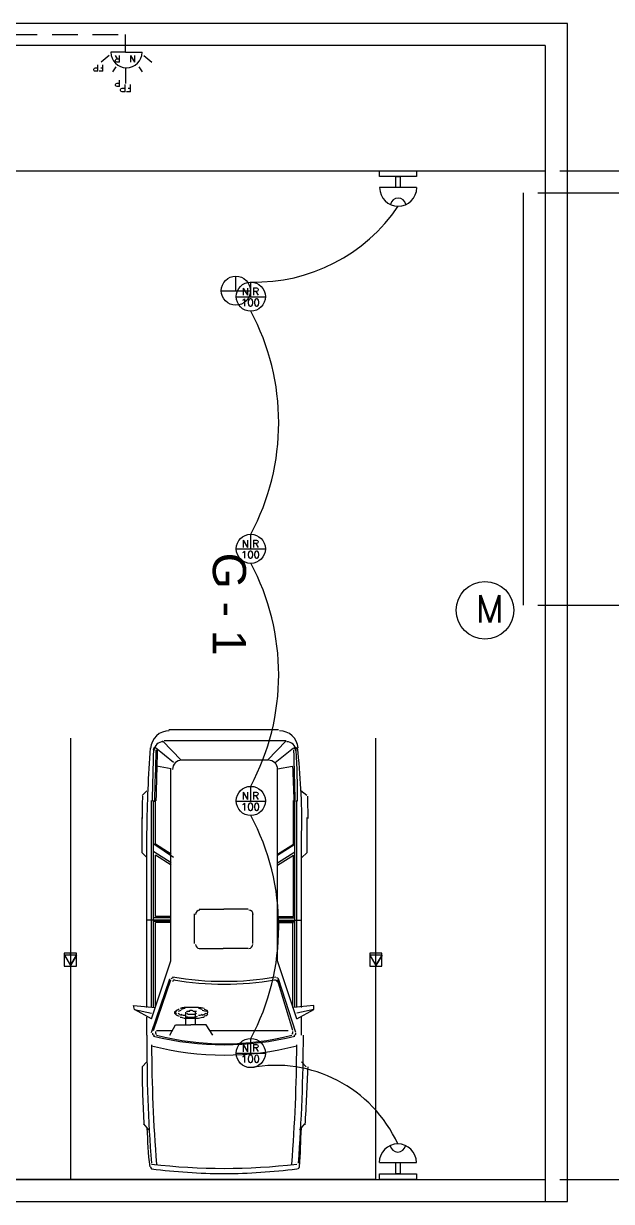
# Model space of a CAD drawing. Header units: millimetres. Extents: x -5 to 184, y -24 to 24.
# Drawn here: x 23.31 to 27.3, y -11 to -3 of the extents above; entities that cross this region are included whole.
import ezdxf

# ---------------------------------------------------------------- set-up
doc = ezdxf.new("R2010")
doc.units = ezdxf.units.MM
doc.linetypes.add('HIDDEN', pattern=[0.375, 0.25, -0.125])
for name, color, linetype, lineweight in [('Cotas', 3, 'Continuous', 9), ('Edificação', 251, 'Continuous', 20), ('Legenda', 231, 'Continuous', 25)]:
    doc.layers.add(name, color=color, linetype=linetype, lineweight=lineweight)
for name, color, linetype in [('Eletroduto', 160, 'Continuous'), ('Estacionamento', 30, 'Continuous'), ('Pontos de iluminação', 50, 'Continuous')]:
    doc.layers.add(name, color=color, linetype=linetype)
doc.styles.add('Arial0', font='arial.ttf', dxfattribs={"height": 3.14658})
doc.styles.add('ROMANS', font='ROMANS.SHX')
doc.styles.get("Standard").update_dxf_attribs({"font": 'arial.ttf'})
doc.dimstyles.new('ISO-25', dxfattribs={"dimtxt": 0.1, "dimasz": 0.1, "dimexe": 0.1, "dimexo": 0.1, "dimgap": 0.1, "dimtad": 0, "dimzin": 1, "dimtxsty": 'Standard', "dimcen": 0.1, "dimadec": 0, "dimazin": 0, "dimtfac": 1, "dimtmove": 0, "dimatfit": 3, "dimfxl": 1, "dimarcsym": 0})

# ---------------------------------------------------------------- blocks, each defined once
blk = doc.blocks.new('*D170')
at = {"layer": 'Cotas', "color": 0, "lineweight": -2, "transparency": 16777216}
for p, q in [((26.95, -4), (27.9163, -4)), ((27.8163, -4.1), (27.8163, -7.1945)), ((27.8163, -10.75), (27.8163, -7.6555)), ((26.95, -10.85), (27.9163, -10.85))]:
    blk.add_line(p, q, dxfattribs=at)
at = {"layer": 'Cotas', "color": 0, "transparency": 16777216}
for points in [[(27.7996, -4.1), (27.833, -4.1), (27.8163, -4)], [(27.7996, -10.75), (27.833, -10.75), (27.8163, -10.85)]]:
    blk.add_solid(points, dxfattribs=at)
at = {"layer": 'Defpoints', "color": 0, "transparency": 16777216}
for p in [(26.85, -4), (26.85, -10.85), (27.8163, -10.85)]:
    blk.add_point(p, dxfattribs=at)
at = {"layer": 'Cotas', "color": 0, "transparency": 16777216, "insert": (27.8163, -7.425), "char_height": 0.1, "attachment_point": 5, "rotation": 90}
blk.add_mtext('6,85', dxfattribs=at)
blk = doc.blocks.new('*D171')
at = {"layer": 'Cotas', "color": 0, "lineweight": -2, "transparency": 16777216}
for p, q in [((26.8, -4.15), (28.2161, -4.15)), ((28.1161, -4.25), (28.1161, -5.3194)), ((28.1161, -6.85), (28.1161, -5.7806)), ((26.8, -6.95), (28.2161, -6.95))]:
    blk.add_line(p, q, dxfattribs=at)
at = {"layer": 'Cotas', "color": 0, "transparency": 16777216}
for points in [[(28.0994, -4.25), (28.1327, -4.25), (28.1161, -4.15)], [(28.0994, -6.85), (28.1327, -6.85), (28.1161, -6.95)]]:
    blk.add_solid(points, dxfattribs=at)
at = {"layer": 'Defpoints', "color": 0, "transparency": 16777216}
for p in [(26.7, -4.15), (26.7, -6.95), (28.1161, -6.95)]:
    blk.add_point(p, dxfattribs=at)
at = {"layer": 'Cotas', "color": 0, "transparency": 16777216, "insert": (28.1161, -5.55), "char_height": 0.1, "attachment_point": 5, "rotation": 90}
blk.add_mtext('2,80', dxfattribs=at)
blk = doc.blocks.new('*D172')
at = {"layer": 'Cotas', "color": 0, "lineweight": -2, "transparency": 16777216}
for p, q in [((26.95, -6.95), (28.2161, -6.95)), ((28.1161, -7.05), (28.1161, -8.6703)), ((28.1161, -10.75), (28.1161, -9.1297)), ((26.95, -10.85), (28.2161, -10.85))]:
    blk.add_line(p, q, dxfattribs=at)
at = {"layer": 'Cotas', "color": 0, "transparency": 16777216}
for points in [[(28.0994, -7.05), (28.1327, -7.05), (28.1161, -6.95)], [(28.0994, -10.75), (28.1327, -10.75), (28.1161, -10.85)]]:
    blk.add_solid(points, dxfattribs=at)
at = {"layer": 'Defpoints', "color": 0, "transparency": 16777216}
for p in [(26.85, -6.95), (28.1161, -6.95), (26.85, -10.85)]:
    blk.add_point(p, dxfattribs=at)
at = {"layer": 'Cotas', "color": 0, "transparency": 16777216, "insert": (28.1161, -8.9), "char_height": 0.1, "attachment_point": 5, "rotation": 90}
blk.add_mtext('3,90', dxfattribs=at)
blk = doc.blocks.new('*D199')
at = {"layer": 'Cotas', "color": 0, "lineweight": -2, "transparency": 16777216}
for p, q in [((26.95, -4), (28.8864, -4)), ((28.7864, -4.1), (28.7864, -7.1945)), ((28.7864, -10.75), (28.7864, -7.6555)), ((26.95, -10.85), (28.8864, -10.85))]:
    blk.add_line(p, q, dxfattribs=at)
at = {"layer": 'Cotas', "color": 0, "transparency": 16777216}
for points in [[(28.7697, -4.1), (28.8031, -4.1), (28.7864, -4)], [(28.7697, -10.75), (28.8031, -10.75), (28.7864, -10.85)]]:
    blk.add_solid(points, dxfattribs=at)
at = {"layer": 'Defpoints', "color": 0, "transparency": 16777216}
for p in [(26.85, -4), (26.85, -10.85), (28.7864, -10.85)]:
    blk.add_point(p, dxfattribs=at)
at = {"layer": 'Cotas', "color": 0, "transparency": 16777216, "insert": (28.7864, -7.425), "char_height": 0.1, "attachment_point": 5, "rotation": 90}
blk.add_mtext('6,85', dxfattribs=at)
blk = doc.blocks.new('A$C35d672bf')
at = {"layer": 'Pontos de iluminação'}
for p, q in [((0.0992, 0.0975), (0.0992, 0.1986)), ((0, 0.0975), (0.1985, 0.0975))]:
    blk.add_line(p, q, dxfattribs=at)
blk.add_circle((0.0993, 0.099), 0.099, dxfattribs=at)
at = {"layer": 'Pontos de iluminação', "style": 'ROMANS'}
for tag, p, flags in [('100', (0.0335, 0.0344), 13), ('N', (0.0399, 0.1082), 4)]:
    blk.add_attdef(tag, p, '', height=0.0495, dxfattribs=dict(at, flags=flags))
blk.add_attdef('R', (0.1102, 0.1087), '', height=0.0495, dxfattribs=at)

msp = doc.modelspace()

# ---------------------------------------------------------------- linework, layer by layer
at = {"layer": 'Edificação', "color": 252}
for q in [(6.9, -3.15), (26.85, -4)]:
    msp.add_line((26.85, -3.15), q, dxfattribs=at)
at = {"layer": 'Edificação'}
for p, q in [((6.9, -4), (26.85, -4)), ((26.85, -4), (26.85, -10.85)), ((26.7, -4.15), (26.7, -6.95)), ((1.45, -10.85), (26.85, -10.85)), ((26.85, -10.85), (26.85, -11)), ((2.1, -11), (26.85, -11))]:
    msp.add_line(p, q, dxfattribs=at)
at = {"layer": 'Edificação', "color": 252}
msp.add_lwpolyline([(0, -11), (27, -11), (27, -3), (0, -3)], close=True, dxfattribs=at)
at = {"layer": 'Eletroduto', "linetype": 'HIDDEN', "ltscale": 0.7}
for p in [(9.75, -3.075), (24, -3.15)]:
    msp.add_line(p, (24, -3.075), dxfattribs=at)
at = {"layer": 'Eletroduto'}
for centre, radius, start, end in [((24.8789, -3.5816), 1.1745, 268.59387, 325.87265), ((23.4347, -5.7106), 1.6051, 331.85817, 28.13421), ((23.4346, -7.4225), 1.6051, 331.85817, 28.13421), ((23.4347, -9.1356), 1.6051, 331.85817, 28.13421), ((25.0183, -10.9886), 0.913, 24.53953, 100.61698)]:
    msp.add_arc(centre, radius, start, end, dxfattribs=at)
at = {"layer": 'Estacionamento', "linetype": 'Continuous', "lineweight": 20}
for points in [[(25.0387, -7.7962), (24.2931, -7.7962), (24.2931, -7.7962)], [(24.3255, -8.0199), (24.2023, -7.9194), (24.2023, -7.9194)], [(24.3773, -8.0037), (24.2509, -7.8708), (24.2509, -7.8708)], [(25.0905, -7.8708), (24.2606, -7.8708), (24.2606, -7.8708)], [(24.9641, -8.0037), (25.0905, -7.8708), (25.0905, -7.8708)], [(25.016, -8.0199), (25.1392, -7.9194), (25.1392, -7.9194)], [(24.3093, -8.062), (24.2088, -8.0426), (24.2088, -8.0426)], [(24.9641, -8.0037), (24.3773, -8.0037), (24.3773, -8.0037)], [(25.0322, -8.062), (25.1327, -8.0426), (25.1327, -8.0426)], [(24.1439, -8.2112), (24.1115, -8.2436), (24.1115, -8.2436)], [(25.2299, -8.2436), (25.191, -8.2112), (25.191, -8.2112)], [(24.2023, -8.5742), (24.2023, -8.276), (24.2023, -8.276)], [(25.1392, -8.5742), (25.1392, -8.276), (25.1392, -8.276)], [(24.1439, -8.665), (24.1115, -8.6326), (24.1115, -8.3927)], [(25.2299, -8.3927), (25.2299, -8.6326), (25.1975, -8.665)], [(24.3255, -8.665), (24.1926, -8.5742), (24.1926, -8.5742)], [(24.3093, -8.7007), (24.1926, -8.6261), (24.1926, -8.6261)], [(24.3093, -8.6423), (24.2023, -8.5742), (24.2023, -8.5742)], [(25.0322, -8.6423), (25.1392, -8.5742), (25.1392, -8.5742)], [(25.0322, -8.6488), (25.1489, -8.5742), (25.1489, -8.5742)], [(25.0322, -8.7007), (25.1489, -8.6261), (25.1489, -8.6261)], [(24.3093, -8.7169), (24.2023, -8.6488), (24.2023, -8.6488)], [(24.2023, -9.0638), (24.2023, -8.6488), (24.2023, -8.6488)], [(25.0322, -8.7169), (25.1392, -8.6488), (25.1392, -8.6488)], [(25.1392, -9.0638), (25.1392, -8.6488), (25.1392, -8.6488)], [(24.5005, -9.0151), (24.6659, -9.0151), (24.6659, -9.0151)], [(24.8312, -9.0151), (24.6659, -9.0151), (24.6659, -9.0151)], [(24.3093, -9.0897), (24.1439, -9.0897), (24.1439, -9.0897)], [(24.3093, -9.0735), (24.1926, -9.0735), (24.1926, -9.0735)], [(24.3093, -9.0994), (24.1926, -9.0994), (24.1926, -9.0994)], [(24.3093, -9.0638), (24.2023, -9.0638), (24.2023, -9.0638)], [(24.3093, -9.1059), (24.2023, -9.1059), (24.2023, -9.1059)], [(25.0322, -9.0638), (25.1392, -9.0638), (25.1392, -9.0638)], [(25.0322, -9.0735), (25.1489, -9.0735), (25.1489, -9.0735)], [(25.0322, -9.0897), (25.1975, -9.0897), (25.1975, -9.0897)], [(25.0322, -9.0994), (25.1489, -9.0994), (25.1489, -9.0994)], [(25.0322, -9.1059), (25.1392, -9.1059), (25.1392, -9.1059)]]:
    msp.add_lwpolyline(points, dxfattribs=at)
at = {"layer": 'Estacionamento', "linetype": 'Continuous', "lineweight": 9}
for points in [[(23.6252, -10.85), (21.5634, -10.85), (21.5634, -7.8546)], [(23.6252, -7.8546), (23.6252, -10.85), (25.7, -10.85), (25.7, -7.8546)], [(24.306, -9.3652), (24.306, -8.062), (24.306, -8.062)], [(25.0322, -9.3652), (25.0322, -8.062), (25.0322, -8.062)], [(24.1763, -9.6829), (24.1763, -8.276), (24.1763, -8.276)], [(24.1893, -9.6829), (24.1893, -8.276), (24.1893, -8.276)], [(25.1489, -9.6829), (25.1489, -8.276), (25.1489, -8.276)], [(25.1619, -9.6829), (25.1619, -8.276), (25.1619, -8.276)], [(24.1439, -9.6829), (24.1439, -8.4835), (24.1439, -8.4835)], [(25.1943, -9.6829), (25.1943, -8.4835), (25.1943, -8.4835)], [(24.1893, -9.6829), (24.1893, -8.6261), (24.1893, -8.6261)], [(24.2023, -9.6829), (24.2023, -9.1059), (24.2023, -9.1059)], [(24.4681, -9.2485), (24.4681, -9.0475), (24.4681, -9.0475)], [(24.8636, -9.2485), (24.8636, -9.0475), (24.8636, -9.0475)], [(25.1359, -9.6829), (25.1359, -9.1059), (25.1359, -9.1059)], [(24.5005, -9.281), (24.6626, -9.281), (24.6626, -9.281)], [(24.8312, -9.281), (24.6626, -9.281), (24.6626, -9.281)], [(24.1763, -9.7607), (24.306, -9.3652), (24.306, -9.3652)], [(25.1619, -9.7607), (25.0322, -9.3652), (25.0322, -9.3652)], [(24.1763, -9.8515), (24.2995, -9.4884), (24.2995, -9.4884)], [(24.1893, -9.8386), (24.306, -9.4949), (24.306, -9.4949)], [(25.1359, -9.8386), (25.0322, -9.4949), (25.0322, -9.4949)], [(25.1554, -9.8515), (25.0387, -9.4884), (25.0387, -9.4884)], [(24.0596, -9.6959), (24.0532, -9.67), (24.2023, -9.6829)], [(25.2786, -9.6959), (25.2786, -9.67), (25.1359, -9.6829)], [(24.1763, -9.7607), (24.0596, -9.6959), (24.1763, -9.7218)], [(24.1439, -9.871), (24.1439, -9.7478), (24.1439, -9.7478)], [(24.4098, -9.7413), (24.4098, -9.7154), (24.4098, -9.7154)], [(24.4098, -9.7997), (24.4098, -9.7478), (24.4098, -9.7478)], [(24.4162, -9.7154), (24.4162, -9.7089), (24.4162, -9.7089)], [(24.4746, -9.7154), (24.4746, -9.7089), (24.4746, -9.7089)], [(24.4746, -9.7413), (24.4746, -9.7154), (24.4746, -9.7154)], [(24.4746, -9.7997), (24.4746, -9.7478), (24.4746, -9.7478)], [(25.1619, -9.7607), (25.2786, -9.6959), (25.1619, -9.7218)], [(25.1943, -9.871), (25.1943, -9.7478), (25.1943, -9.7478)], [(24.2088, -9.8386), (24.319, -9.8386), (24.319, -9.8386)], [(24.2995, -9.871), (24.3384, -9.7997), (24.4422, -9.7997)], [(24.5913, -9.871), (24.5459, -9.7997), (24.4422, -9.7997)], [(24.5718, -9.8386), (25.1035, -9.8386), (25.1035, -9.8386)], [(24.1439, -10.0525), (24.1115, -10.0849), (24.1115, -10.0849)], [(25.2267, -10.0849), (25.1943, -10.0525), (25.1943, -10.0525)], [(24.1569, -10.5129), (24.1245, -10.4739), (24.1245, -10.4739)], [(25.2137, -10.4739), (25.1813, -10.5129), (25.1813, -10.5129)], [(25.7, -10.85), (13.2774, -10.85), (13.2774, -10.85)]]:
    msp.add_lwpolyline(points, dxfattribs=at)
for points in [[(24.1763, -10.7333), (24.1763, -10.7333)], [(25.1554, -10.7333), (25.1554, -10.7333)]]:
    msp.add_lwpolyline(points, close=True, dxfattribs=at)
at = {"layer": 'Estacionamento', "linetype": 'Continuous', "lineweight": 20}
for points in [[(24.2963, -7.8027), (24.2315, -7.8027), (24.1731, -7.8546), (24.1699, -7.9226)], [(25.1716, -7.9194), (25.1651, -7.8546), (25.11, -7.8027), (25.0452, -7.8027)], [(24.1666, -7.9194), (24.1537, -8.1074), (24.1439, -8.2954), (24.1439, -8.4802)], [(24.2574, -7.8773), (24.2217, -7.8773), (24.1958, -7.9032), (24.1926, -7.9388)], [(25.1554, -7.9388), (25.1554, -7.9032), (25.1262, -7.8773), (25.0938, -7.8773)], [(25.1975, -8.4802), (25.1975, -8.2922), (25.1878, -8.1042), (25.1683, -7.9162)], [(24.1893, -7.9324), (24.1861, -8.0491), (24.1828, -8.1658), (24.1796, -8.2825)], [(24.2055, -7.9324), (24.2023, -8.0491), (24.199, -8.1658), (24.1958, -8.2857)], [(24.2152, -7.9356), (24.212, -8.0491), (24.2088, -8.1625), (24.2055, -8.2792)], [(25.1521, -8.2857), (25.1489, -8.1658), (25.1456, -8.0491), (25.1424, -7.9324)], [(25.1683, -8.2825), (25.1683, -8.1658), (25.1651, -8.0523), (25.1586, -7.9356)], [(24.3806, -8.0037), (24.3449, -8.0037), (24.319, -8.0296), (24.319, -8.0653)], [(24.3806, -8.0037), (24.3449, -8.0037), (24.319, -8.0296), (24.319, -8.0653)], [(25.0322, -8.0653), (25.0322, -8.0296), (25.003, -8.0037), (24.9706, -8.0037)], [(25.1456, -8.2792), (25.1424, -8.2014), (25.1392, -8.1236), (25.1359, -8.0426)], [(24.1148, -8.2468), (24.1115, -8.2954), (24.1115, -8.3473), (24.1115, -8.3992)], [(25.2397, -8.3992), (25.2397, -8.3473), (25.2364, -8.2954), (25.2364, -8.2468)], [(24.5038, -9.0216), (24.4876, -9.0216), (24.4746, -9.0378), (24.4746, -9.0508)], [(24.8669, -9.0508), (24.8669, -9.0378), (24.8539, -9.0216), (24.8377, -9.0216)]]:
    msp.add_open_spline(points, degree=3, dxfattribs=at)
for points in [[(24.2088, -7.9259), (24.2055, -7.9194), (24.199, -7.9194), (24.1958, -7.9194), (24.1958, -7.9194), (24.1893, -7.9226), (24.1861, -7.9259), (24.1861, -7.9324)], [(25.1651, -7.9324), (25.1651, -7.9259), (25.1619, -7.9226), (25.1554, -7.9194), (25.1554, -7.9194), (25.1489, -7.9194), (25.1456, -7.9194), (25.1424, -7.9259)]]:
    msp.add_open_spline(points, degree=3, knots=[0, 0, 0, 0, 0.125, 0.125, 0.125, 0.125001, 1, 1, 1, 1], dxfattribs=at)
at = {"layer": 'Estacionamento', "linetype": 'Continuous', "lineweight": 9}
for points in [[(24.4746, -9.255), (24.4746, -9.268), (24.4876, -9.281), (24.5005, -9.281)], [(24.8377, -9.281), (24.8506, -9.281), (24.8636, -9.268), (24.8636, -9.255)], [(24.3255, -9.482), (24.319, -9.482), (24.3125, -9.482), (24.306, -9.4884)], [(24.319, -9.4755), (24.5524, -9.5144), (24.7858, -9.5144), (25.0192, -9.4755)], [(24.332, -9.4949), (24.3255, -9.4949), (24.319, -9.5014), (24.319, -9.5079)], [(24.3255, -9.4949), (24.5524, -9.5338), (24.7858, -9.5338), (25.0127, -9.4949)], [(25.0322, -9.5079), (25.0257, -9.5014), (25.0192, -9.4949), (25.0127, -9.4949)], [(25.0387, -9.4884), (25.0387, -9.482), (25.0322, -9.482), (25.0257, -9.482)], [(24.3384, -9.7089), (24.332, -9.7089), (24.332, -9.7154), (24.332, -9.7154)], [(24.332, -9.7154), (24.332, -9.7218), (24.332, -9.7218), (24.3384, -9.7283)], [(24.3644, -9.6959), (24.3579, -9.6959), (24.3449, -9.7024), (24.3384, -9.7089)], [(24.3449, -9.7089), (24.3449, -9.7089), (24.3384, -9.7154), (24.3384, -9.7154)], [(24.3384, -9.7154), (24.3384, -9.7218), (24.3449, -9.7283), (24.3449, -9.7283)], [(24.3384, -9.7283), (24.3449, -9.7348), (24.3579, -9.7413), (24.3644, -9.7413)], [(24.3773, -9.7024), (24.3709, -9.7024), (24.3644, -9.7089), (24.3579, -9.7089)], [(24.3579, -9.7218), (24.3644, -9.7283), (24.3709, -9.7348), (24.3773, -9.7348)], [(24.4033, -9.6829), (24.3903, -9.6829), (24.3773, -9.6894), (24.3709, -9.6894)], [(24.3709, -9.7478), (24.3773, -9.7478), (24.3903, -9.7543), (24.4033, -9.7543)], [(24.4033, -9.6894), (24.3968, -9.6894), (24.3838, -9.6959), (24.3773, -9.6959)], [(24.3773, -9.7283), (24.3838, -9.7348), (24.3968, -9.7348), (24.4033, -9.7348)], [(24.4422, -9.6829), (24.4292, -9.6829), (24.4162, -9.6829), (24.3968, -9.6829)], [(24.3968, -9.7543), (24.4162, -9.7543), (24.4292, -9.7543), (24.4422, -9.7543)], [(24.4422, -9.6829), (24.4292, -9.6829), (24.4162, -9.6829), (24.4033, -9.6829)], [(24.4033, -9.7413), (24.4162, -9.7478), (24.4292, -9.7478), (24.4422, -9.7478)], [(24.4292, -9.7089), (24.4227, -9.7089), (24.4227, -9.7089), (24.4162, -9.7089)], [(24.4162, -9.7218), (24.4227, -9.7283), (24.4227, -9.7283), (24.4292, -9.7283)], [(24.4422, -9.7024), (24.4422, -9.7024), (24.4357, -9.7024), (24.4292, -9.7089)], [(24.4357, -9.7089), (24.4357, -9.7089), (24.4292, -9.7089), (24.4292, -9.7089)], [(24.4292, -9.7283), (24.4357, -9.7283), (24.4422, -9.7283), (24.4422, -9.7283)], [(24.4292, -9.7283), (24.4292, -9.7283), (24.4357, -9.7283), (24.4357, -9.7283)], [(24.494, -9.6829), (24.4746, -9.6829), (24.4616, -9.6829), (24.4422, -9.6829)], [(24.4876, -9.6829), (24.4746, -9.6829), (24.4616, -9.6829), (24.4422, -9.6829)], [(24.4616, -9.7089), (24.4551, -9.7024), (24.4487, -9.7024), (24.4422, -9.7024)], [(24.4422, -9.7283), (24.4487, -9.7283), (24.4551, -9.7283), (24.4616, -9.7283)], [(24.4422, -9.7478), (24.4616, -9.7478), (24.4746, -9.7478), (24.4876, -9.7413)], [(24.4422, -9.7543), (24.4616, -9.7543), (24.4746, -9.7543), (24.494, -9.7543)], [(24.4681, -9.7089), (24.4681, -9.7089), (24.4616, -9.7089), (24.4616, -9.7089)], [(24.4616, -9.7283), (24.4616, -9.7283), (24.4681, -9.7283), (24.4681, -9.7283)], [(24.4811, -9.7089), (24.4746, -9.7089), (24.4746, -9.7089), (24.4681, -9.7089)], [(24.4681, -9.7283), (24.4746, -9.7283), (24.4746, -9.7283), (24.4811, -9.7218)], [(24.5329, -9.6894), (24.52, -9.6894), (24.507, -9.6829), (24.494, -9.6829)], [(24.52, -9.6959), (24.5135, -9.6959), (24.5005, -9.6894), (24.494, -9.6894)], [(24.494, -9.7348), (24.5005, -9.7348), (24.5135, -9.7348), (24.52, -9.7283)], [(24.494, -9.7543), (24.507, -9.7543), (24.52, -9.7478), (24.5329, -9.7478)], [(24.5459, -9.7089), (24.5329, -9.7089), (24.5265, -9.7024), (24.52, -9.7024)], [(24.52, -9.7348), (24.5265, -9.7348), (24.5329, -9.7283), (24.5459, -9.7218)], [(24.5589, -9.7089), (24.5524, -9.7024), (24.5394, -9.6959), (24.5329, -9.6959)], [(24.5329, -9.7413), (24.5394, -9.7413), (24.5524, -9.7348), (24.5589, -9.7283)], [(24.5589, -9.7154), (24.5589, -9.7154), (24.5524, -9.7089), (24.5524, -9.7089)], [(24.5589, -9.7154), (24.5589, -9.7154), (24.5524, -9.7089), (24.5524, -9.7089)], [(24.5524, -9.7283), (24.5524, -9.7218), (24.5589, -9.7218), (24.5589, -9.7154)], [(24.5524, -9.7283), (24.5524, -9.7283), (24.5589, -9.7218), (24.5589, -9.7154)], [(24.1439, -9.871), (24.1439, -10.1627), (24.1504, -10.448), (24.1763, -10.7398)], [(24.1893, -9.8775), (24.507, -9.9553), (24.8312, -9.9553), (25.1489, -9.8775)], [(24.2088, -9.871), (24.5135, -9.9488), (24.8312, -9.9488), (25.1294, -9.871)], [(25.1748, -10.7398), (25.1943, -10.448), (25.2072, -10.1627), (25.2072, -9.871)], [(24.1763, -9.9358), (24.1763, -10.2081), (24.1893, -10.4739), (24.2088, -10.7463)], [(24.1763, -9.9423), (24.5005, -10.0266), (24.8377, -10.0266), (25.1619, -9.9423)], [(25.1294, -10.7463), (25.1489, -10.4739), (25.1619, -10.2081), (25.1619, -9.9358)], [(24.1115, -10.0849), (24.1115, -10.2146), (24.118, -10.3508), (24.1245, -10.4804)], [(25.2202, -10.4804), (25.2267, -10.3508), (25.2332, -10.2146), (25.2397, -10.0849)], [(24.1439, -10.4999), (24.1504, -10.5907), (24.1504, -10.6749), (24.1634, -10.7657)], [(25.1813, -10.7657), (25.1878, -10.6749), (25.1878, -10.5907), (25.1943, -10.4999)], [(24.1699, -10.7657), (24.1699, -10.7722), (24.1699, -10.7722), (24.1763, -10.7787)], [(24.1763, -10.7463), (24.507, -10.7852), (24.8312, -10.7852), (25.1619, -10.7463)], [(24.1763, -10.7787), (24.3384, -10.7981), (24.5005, -10.8111), (24.6691, -10.8111)], [(24.6691, -10.8111), (24.8377, -10.8111), (24.9998, -10.7981), (25.1619, -10.7787)], [(25.1683, -10.7787), (25.1748, -10.7722), (25.1813, -10.7722), (25.1813, -10.7657)]]:
    msp.add_open_spline(points, degree=3, dxfattribs=at)
for points in [[(24.1828, -9.858), (24.1828, -9.858), (24.1828, -9.8645), (24.1828, -9.8645), (24.1828, -9.8645), (24.1893, -9.871), (24.1893, -9.871), (24.1958, -9.871)], [(24.2023, -9.845), (24.2023, -9.8515), (24.2023, -9.8515), (24.2023, -9.858), (24.2023, -9.858), (24.2023, -9.858), (24.2088, -9.8645), (24.2088, -9.8645)], [(25.1294, -9.8645), (25.1294, -9.8645), (25.1359, -9.858), (25.1359, -9.858), (25.1359, -9.858), (25.1359, -9.8515), (25.1359, -9.8515), (25.1359, -9.845)], [(25.1424, -9.871), (25.1489, -9.871), (25.1489, -9.871), (25.1554, -9.8645), (25.1554, -9.8645), (25.1554, -9.8645), (25.1554, -9.858), (25.1554, -9.858)]]:
    msp.add_open_spline(points, degree=3, knots=[0, 0, 0, 0, 0.125, 0.125, 0.125, 0.125001, 1, 1, 1, 1], dxfattribs=at)
at = {"layer": 'Legenda', "color": 1, "linetype": 'Continuous'}
for p, q in [((23.6662, -9.3129), (23.5833, -9.3129)), ((23.5833, -9.3129), (23.5833, -9.4028)), ((23.6662, -9.4028), (23.6662, -9.3129)), ((25.741, -9.3129), (25.658, -9.3129)), ((25.658, -9.3129), (25.658, -9.4028)), ((25.741, -9.4028), (25.741, -9.3129)), ((23.5833, -9.4028), (23.6662, -9.4028)), ((25.658, -9.4028), (25.741, -9.4028))]:
    msp.add_line(p, q, dxfattribs=at)
at = {"layer": 'Legenda', "color": 1}
for p, q in [((23.6665, -9.3266), (23.584, -9.3266)), ((23.584, -9.3266), (23.6252, -9.3981)), ((23.6252, -9.3266), (23.6252, -9.3129)), ((23.6665, -9.3266), (23.6252, -9.3981)), ((23.6252, -9.3981), (23.6665, -9.3266)), ((23.6252, -9.3981), (23.6665, -9.3266)), ((25.7412, -9.3266), (25.6587, -9.3266)), ((25.6587, -9.3266), (25.7, -9.3981)), ((25.7, -9.3266), (25.7, -9.3129)), ((25.7412, -9.3266), (25.7, -9.3981)), ((25.7, -9.3981), (25.7412, -9.3266)), ((25.7, -9.3981), (25.7412, -9.3266))]:
    msp.add_line(p, q, dxfattribs=at)
at = {"layer": 'Legenda', "color": 1, "linetype": 'Continuous'}
msp.add_circle((26.4407, -6.9849), 0.1954, dxfattribs=at)
at = {"layer": 'Pontos de iluminação'}
for p, q in [((24, -3.1946), (23.8998, -3.1946)), ((24, -3.1946), (24, -3.15)), ((24, -3.1946), (24.1114, -3.1946)), ((23.8886, -3.2168), (23.8339, -3.2625)), ((24.1225, -3.2168), (24.1782, -3.2614)), ((23.9332, -3.2948), (23.9109, -3.3282)), ((24, -3.3059), (24, -3.4062)), ((24.0891, -3.2948), (24.1114, -3.3282)), ((24.85, -4.8563), (24.85, -4.7552)), ((24.7508, -4.8563), (24.9492, -4.8563)), ((24.85, -6.5687), (24.85, -6.4677)), ((24.7508, -6.5687), (24.9492, -6.5687)), ((24.85, -8.2812), (24.85, -8.1802)), ((24.7508, -8.2812), (24.9492, -8.2812)), ((24.85, -9.9937), (24.85, -9.8927)), ((24.7508, -9.9937), (24.9492, -9.9937))]:
    msp.add_line(p, q, dxfattribs=at)
at = {"layer": 'Pontos de iluminação', "linetype": 'Continuous', "lineweight": 9}
for points in [[(25.725, -4), (25.975, -4), (25.975, -4.0381), (25.725, -4.0381)], [(25.8345, -4.0381), (25.8655, -4.0381), (25.8655, -4.1143), (25.8345, -4.1143)], [(25.8655, -10.8119), (25.8345, -10.8119), (25.8345, -10.7357), (25.8655, -10.7357)], [(25.975, -10.85), (25.725, -10.85), (25.725, -10.8119), (25.975, -10.8119)]]:
    msp.add_lwpolyline(points, close=True, dxfattribs=at)
for points in [[(25.975, -4.1143), (25.725, -4.1143), (25.725, -4.1143)], [(25.725, -10.7357), (25.975, -10.7357), (25.975, -10.7357)]]:
    msp.add_lwpolyline(points, dxfattribs=at)
at = {"layer": 'Pontos de iluminação'}
for centre in [(24.8501, -4.8548), (24.8501, -6.5673), (24.8501, -8.2798), (24.8501, -9.9923)]:
    msp.add_circle(centre, 0.099, dxfattribs=at)
msp.add_arc((24.0056, -3.1946), 0.1058, 180, 0, dxfattribs=at)
at = {"layer": 'Pontos de iluminação', "linetype": 'Continuous', "lineweight": 9}
for points in [[(25.725, -4.1143), (25.725, -4.1858), (25.7821, -4.2406), (25.8512, -4.2406), (25.8512, -4.2406), (25.9203, -4.2406), (25.9774, -4.1858), (25.9774, -4.1143)], [(25.9036, -4.2286), (25.8988, -4.2048), (25.8774, -4.1858), (25.8512, -4.1858), (25.8512, -4.1858), (25.8274, -4.1858), (25.8036, -4.2048), (25.7988, -4.2286)], [(25.975, -10.7357), (25.975, -10.6642), (25.9179, -10.6094), (25.8488, -10.6094), (25.8488, -10.6094), (25.7797, -10.6094), (25.7226, -10.6642), (25.7226, -10.7357)], [(25.7964, -10.6214), (25.8012, -10.6452), (25.8226, -10.6642), (25.8488, -10.6642), (25.8488, -10.6642), (25.8726, -10.6642), (25.8964, -10.6452), (25.9012, -10.6214)]]:
    msp.add_open_spline(points, degree=3, knots=[0, 0, 0, 0, 0.125, 0.125, 0.125, 0.125001, 1, 1, 1, 1], dxfattribs=at)

# ---------------------------------------------------------------- block references
at = {"layer": 'Cotas'}
msp.add_blockref('A$C35d672bf', (24.6492, -4.9133), dxfattribs=at)

# ---------------------------------------------------------------- texts
at = {"layer": 'Estacionamento', "style": 'Arial0'}
msp.add_text('G - 1', height=0.22534, rotation=270, dxfattribs=at).set_placement((24.592, -6.5935))
at = {"layer": 'Legenda', "color": 1, "linetype": 'Continuous', "style": 'ROMANS'}
msp.add_attdef('M', (26.3771, -7.0672), '', height=0.1856, dxfattribs=at)
at = {"layer": 'Pontos de iluminação', "style": 'ROMANS'}
for tag, p, s, height, flags in [('FP', (23.8535, -3.2799), '1.0', 0.04455, 13), ('R', (23.9666, -3.2168), '', 0.0446, 4), ('N', (24.0701, -3.2168), '', 0.0446, 4), ('P', (23.9666, -3.3839), '100.0', 0.04455, 13), ('FP', (24.0424, -3.415), '1.0', 0.0495, 13)]:
    msp.add_attdef(tag, p, s, height=height, rotation=180, dxfattribs=dict(at, flags=flags))
for tag, p, s, flags in [('N', (24.7906, -4.8456), '', 4), ('100', (24.7843, -4.9194), '100', 13), ('N', (24.7906, -6.5581), '', 4), ('100', (24.7843, -6.6319), '100', 13), ('N', (24.7906, -8.2706), '', 4), ('100', (24.7843, -8.3444), '100', 13), ('N', (24.7906, -9.9831), '', 4), ('100', (24.7843, -10.0569), '100', 13)]:
    msp.add_attdef(tag, p, s, height=0.0495, dxfattribs=dict(at, flags=flags))
for p in [(24.8609, -4.845), (24.8609, -6.5575), (24.8609, -8.27), (24.8609, -9.9825)]:
    msp.add_attdef('R', p, '', height=0.0495, dxfattribs=at)

# ---------------------------------------------------------------- dimensions: what is measured, and where the dimension line sits
at = {"layer": 'Cotas'}
for base, p1, p2, picture, middle in [((27.8163, -10.85), (26.85, -4), (26.85, -10.85), '*D170', (27.8163, -7.425)), ((28.7864, -10.85), (26.85, -4), (26.85, -10.85), '*D199', (28.7864, -7.425)), ((28.1161, -6.95), (26.7, -4.15), (26.7, -6.95), '*D171', (28.1161, -5.55)), ((28.1161, -6.95), (26.85, -10.85), (26.85, -6.95), '*D172', (28.1161, -8.9))]:
    dim = msp.add_linear_dim(base=base, p1=p1, p2=p2, angle=90, dimstyle='ISO-25', dxfattribs=at)
    dim.commit()
    dim.dimension.update_dxf_attribs({"geometry": picture, "text_midpoint": middle})

doc.saveas('drawing.dxf')
